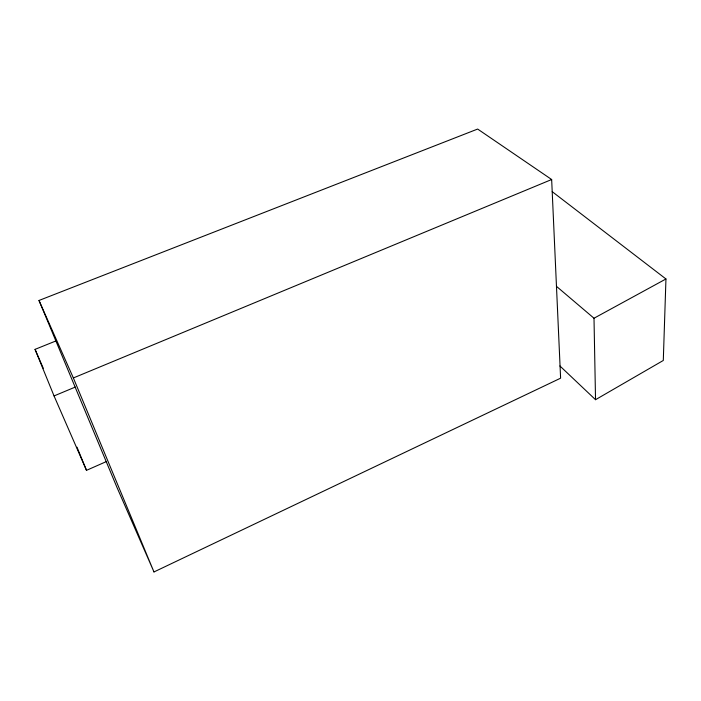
<?xml version="1.0" encoding="UTF-8"?>
<svg xmlns="http://www.w3.org/2000/svg" width="701" height="701" viewBox="0 0 701 701"><rect width="100%" height="100%" fill="white"/><g stroke="black" fill="none" stroke-linecap="round" stroke-linejoin="round"><path stroke-width="1.05" d="M552.213 191.662L665.95 278.972L663.295 360.472L595.535 399.693L559.915 365.966M595.535 399.693L594.001 318.236L665.95 278.972M153.975 571.946L560.607 378.181L551.661 179.517L477.644 129.054L39.002 300.466L117.041 487.563L153.975 571.946L73.36 377.953L39.002 300.466M56.352 340.774L35.05 349.361L54.047 395.934L86.503 470.336L106.508 461.512M54.047 395.934L75.27 387.075M73.36 377.953L551.661 179.517M556.524 286.394L594.001 318.236M35.05 349.361L43.278 368.27M76.996 447.185L86.503 470.336"/></g></svg>
